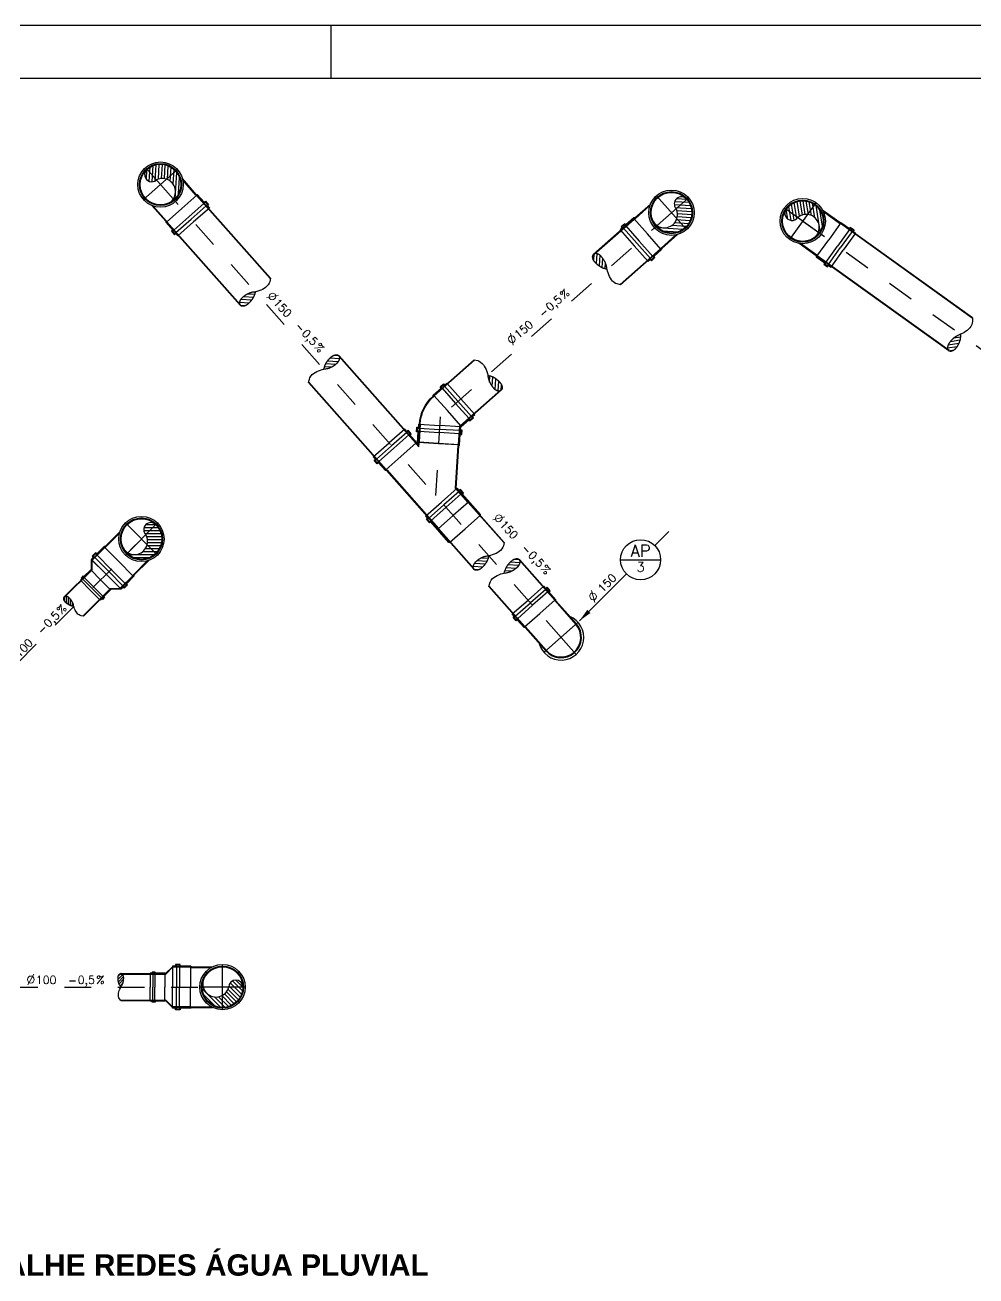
# Model space of a CAD drawing. Header units: millimetres. Extents: x -2485 to 3289, y -257 to 1952.
# Drawn here: x 41.313 to 44.875, y 6.991 to 11.68 of the extents above; entities that cross this region are included whole.
import ezdxf
from ezdxf.enums import TextEntityAlignment as Align

# ---------------------------------------------------------------- set-up
doc = ezdxf.new("R2010")
doc.units = ezdxf.units.MM
doc.header["$LTSCALE"] = 0.3
doc.linetypes.add('HID', pattern=[0.37, 0.07, -0.1, 0.03, -0.1, 0.07])
for name, color, linetype, lineweight in [('IMPLANTAÇÃO  ÁGUA PLUVIAL', 6, 'HID', 15), ('PROJETO ESGOTO PLUVIAL', 1, 'HID', 15), ('prumada', 9, 'Continuous', 15)]:
    doc.layers.add(name, color=color, linetype=linetype, lineweight=lineweight)
for name, color, linetype in [('PLU', 6, 'HID'), ('TEX', 11, 'Continuous'), ('TUB', 1, 'Continuous'), ('VISTAS', 1, 'Continuous')]:
    doc.layers.add(name, color=color, linetype=linetype)
doc.styles.add('ROMANS', font='romans.shx', dxfattribs={"height": 0.03})
doc.styles.add('SANSSERIFBOLD', font='sasb____.pfb')

# ---------------------------------------------------------------- blocks, each defined once
blk = doc.blocks.new('n45')
at = {"layer": 'TEX'}
blk.add_line((0.2936, 0.2936), (0.347, 0.347), dxfattribs=at)
at = {"layer": 'TEX', "color": 5, "linetype": 'Continuous'}
blk.add_line((0.1655, 0.2405), (0.3155, 0.2405), dxfattribs=at)
at = {"layer": 'TEX', "color": 11}
blk.add_line((0.0115, 0.0115), (0.1875, 0.1875), dxfattribs=at)
at = {"layer": 'TEX', "color": 5, "linetype": 'Continuous'}
blk.add_circle((0.2405, 0.2405), 0.075, dxfattribs=at)
at = {"layer": 'TEX', "color": 11}
blk.add_solid([(0.0527, 0.0409), (0.0409, 0.0527), (0.0115, 0.0115)], dxfattribs=at)
at = {"layer": 'TEX', "color": 5, "style": 'ROMANS'}
blk.add_text('%%c', height=0.04, rotation=45, dxfattribs=at).set_placement((0.0649, 0.0766))
at = {"layer": 'TEX', "color": 9, "linetype": 'Continuous', "style": 'ROMANS'}
for tag, height, p in [('L', 0.045, (0.2405, 0.2518)), ('N', 0.036, (0.2405, 0.1956))]:
    blk.add_attdef(tag, text='', height=height, dxfattribs=at).set_placement(p, align=Align.CENTER)
at = {"layer": 'TEX', "color": 5, "linetype": 'Continuous', "style": 'ROMANS'}
blk.add_attdef('N', (0.0984, 0.1153), '', height=0.03, rotation=45, dxfattribs=at)
blk = doc.blocks.new('js150d')
at = {"layer": 'TUB', "color": 3}
for p, q in [((-0.1006, 0.0735), (-0.0974, 0.0762)), ((0.195, 0.0762), (0.195, 0)), ((0.2359, 0.0762), (0.2359, 0)), ((0.2479, 0.0762), (0.2479, 0)), ((0.262, 0.0789), (0.262, 0)), ((0.195, -0.0762), (0.195, 0)), ((0.2359, -0.0762), (0.2359, 0)), ((0.2479, -0.0762), (0.2479, 0)), ((0.262, -0.0789), (0.262, 0)), ((-0.1006, -0.0735), (-0.0974, -0.0762)), ((0.1918, -0.084), (0.1379, -0.1379)), ((0.084, -0.1918), (0.1379, -0.1379)), ((0.2207, -0.1129), (0.1668, -0.1668)), ((0.2292, -0.1214), (0.1753, -0.1753)), ((0.2411, -0.1295), (0.1853, -0.1853)), ((0.1129, -0.2207), (0.1668, -0.1668)), ((0.1214, -0.2292), (0.1753, -0.1753)), ((0.1295, -0.2411), (0.1853, -0.1853))]:
    blk.add_line(p, q, dxfattribs=at)
at = {"layer": 'TUB', "color": 4}
for p, q in [((0.1923, 0.0735), (-0.1006, 0.0735)), ((0.1912, 0.0762), (-0.0974, 0.0762)), ((0.1912, 0.0762), (0.1939, 0.0789)), ((0.1923, 0.0735), (0.195, 0.0762)), ((0.1939, 0.0789), (0.2332, 0.0789)), ((0.195, 0.0762), (0.2359, 0.0762)), ((0.2332, 0.0789), (0.2332, 0.0849)), ((0.2332, 0.0849), (0.2506, 0.0849)), ((0.2359, 0.0822), (0.2479, 0.0822)), ((0.2359, 0.0762), (0.2359, 0.0822)), ((0.2479, 0.0822), (0.2479, 0.0762)), ((0.2479, 0.0762), (0.262, 0.0762)), ((0.2506, 0.0849), (0.2506, 0.0789)), ((0.2506, 0.0789), (0.262, 0.0789)), ((-0.0304, -0.0735), (-0.1006, -0.0735)), ((-0.0316, -0.0762), (-0.0974, -0.0762)), ((-0.0316, -0.0762), (0.0813, -0.1891)), ((-0.0304, -0.0735), (0.084, -0.1879)), ((0.1923, -0.0735), (0.1774, -0.0735)), ((0.1774, -0.0735), (0.1879, -0.084)), ((0.1912, -0.0762), (0.184, -0.0762)), ((0.184, -0.0762), (0.1891, -0.0813)), ((0.1879, -0.084), (0.1918, -0.084)), ((0.1891, -0.0813), (0.1929, -0.0813)), ((0.1912, -0.0762), (0.1939, -0.0789)), ((0.1918, -0.084), (0.2207, -0.1129)), ((0.1923, -0.0735), (0.195, -0.0762)), ((0.1929, -0.0813), (0.2207, -0.1091)), ((0.1939, -0.0789), (0.2332, -0.0789)), ((0.195, -0.0762), (0.2359, -0.0762)), ((0.2332, -0.0789), (0.2332, -0.0849)), ((0.2332, -0.0849), (0.2506, -0.0849)), ((0.2359, -0.0762), (0.2359, -0.0822)), ((0.2359, -0.0822), (0.2479, -0.0822)), ((0.2479, -0.0762), (0.262, -0.0762)), ((0.2479, -0.0822), (0.2479, -0.0762)), ((0.2506, -0.0789), (0.262, -0.0789)), ((0.2506, -0.0849), (0.2506, -0.0789)), ((0.2207, -0.1091), (0.2249, -0.1049)), ((0.2207, -0.1129), (0.2249, -0.1087)), ((0.2249, -0.1049), (0.2372, -0.1172)), ((0.2249, -0.1087), (0.2334, -0.1172)), ((0.2334, -0.1172), (0.2292, -0.1214)), ((0.2292, -0.1214), (0.2391, -0.1314)), ((0.2372, -0.1172), (0.233, -0.1214)), ((0.233, -0.1214), (0.2411, -0.1295)), ((0.0813, -0.1891), (0.0813, -0.1929)), ((0.0813, -0.1929), (0.1091, -0.2207)), ((0.084, -0.1879), (0.084, -0.1918)), ((0.084, -0.1918), (0.1129, -0.2207)), ((0.1091, -0.2207), (0.1049, -0.2249)), ((0.1049, -0.2249), (0.1172, -0.2372)), ((0.1129, -0.2207), (0.1087, -0.2249)), ((0.1087, -0.2249), (0.1172, -0.2334)), ((0.1172, -0.2334), (0.1214, -0.2292)), ((0.1172, -0.2372), (0.1214, -0.233)), ((0.1214, -0.2292), (0.1314, -0.2391)), ((0.1214, -0.233), (0.1295, -0.2411))]:
    blk.add_line(p, q, dxfattribs=at)
at = {"layer": 'TUB', "color": 3, "linetype": 'Continuous'}
for p in [(-0.1006, 0.0735), (-0.1006, -0.0735)]:
    blk.add_line(p, (-0.1006, 0), dxfattribs=at)
blk = doc.blocks.new('150T')
at = {"layer": 'TUB', "color": 7}
for p, q in [((-0.0204, 0.0076), (-0.0599, 0.0471)), ((-0.0145, 0.0176), (-0.0523, 0.0554)), ((-0.0068, 0.0258), (-0.0435, 0.0625)), ((0.0029, 0.032), (-0.0335, 0.0684)), ((0.0147, 0.0361), (-0.0221, 0.0729)), ((0.0299, 0.0368), (-0.0089, 0.0757)), ((0.0759, 0.0067), (0.0067, 0.0759)), ((0.0711, 0.0275), (0.0275, 0.0711)), ((-0.0371, -0.0235), (-0.0748, 0.0143)), ((-0.0285, -0.0162), (-0.0714, 0.0267)), ((-0.0235, -0.0052), (-0.0663, 0.0376)), ((-0.0499, -0.0266), (-0.0762, -0.0003))]:
    blk.add_line(p, q, dxfattribs=at)
at = {"layer": 'TUB', "color": 1, "linetype": 'Continuous'}
for p, q in [((0, 0.0849), (0, -0.0849)), ((-0.0849, 0), (0.0849, 0))]:
    blk.add_line(p, q, dxfattribs=at)
at = {"layer": 'TUB', "color": 4}
for radius in [0.0849, 0.0789, 0.0762]:
    blk.add_circle((0, 0), radius, dxfattribs=at)
for centre, radius, start, end in [((-0.0496, 0), 0.0266, 180, 0), ((0.0246, -0.012), 0.0491, 344.7642, 165.8659)]:
    blk.add_arc(centre, radius, start, end, dxfattribs=at)
blk = doc.blocks.new('j90e150b')
at = {"layer": 'TUB', "color": 4}
for p, q in [((0.1162, 0.0762), (0.0374, 0.0762)), ((0.1173, 0.0735), (0.0425, 0.0735)), ((0.1162, 0.0762), (0.1189, 0.0789)), ((0.1173, 0.0735), (0.12, 0.0762)), ((0.1189, 0.0789), (0.1582, 0.0789)), ((0.12, 0.0762), (0.1609, 0.0762)), ((0.1582, 0.0849), (0.1756, 0.0849)), ((0.1582, 0.0789), (0.1582, 0.0849)), ((0.1609, 0.0822), (0.1729, 0.0822)), ((0.1609, 0.0762), (0.1609, 0.0822)), ((0.1729, 0.0822), (0.1729, 0.0762)), ((0.1729, 0.0762), (0.187, 0.0762)), ((0.1756, 0.0849), (0.1756, 0.0789)), ((0.1756, 0.0789), (0.187, 0.0789)), ((0.1162, -0.0762), (0.0374, -0.0762)), ((0.1173, -0.0735), (0.0425, -0.0735)), ((0.1162, -0.0762), (0.1189, -0.0789)), ((0.1173, -0.0735), (0.12, -0.0762)), ((0.1189, -0.0789), (0.1582, -0.0789)), ((0.12, -0.0762), (0.1609, -0.0762)), ((0.1582, -0.0789), (0.1582, -0.0849)), ((0.1582, -0.0849), (0.1756, -0.0849)), ((0.1609, -0.0762), (0.1609, -0.0822)), ((0.1609, -0.0822), (0.1729, -0.0822)), ((0.1729, -0.0762), (0.187, -0.0762)), ((0.1729, -0.0822), (0.1729, -0.0762)), ((0.1756, -0.0789), (0.187, -0.0789)), ((0.1756, -0.0849), (0.1756, -0.0789))]:
    blk.add_line(p, q, dxfattribs=at)
at = {"layer": 'TUB', "color": 3}
for p, q in [((0.12, 0.0762), (0.12, 0)), ((0.1609, 0.0762), (0.1609, 0)), ((0.1729, 0.0762), (0.1729, 0)), ((0.187, 0.0789), (0.187, 0)), ((0.12, -0.0762), (0.12, 0)), ((0.1609, -0.0762), (0.1609, 0)), ((0.1729, -0.0762), (0.1729, 0)), ((0.187, -0.0789), (0.187, 0))]:
    blk.add_line(p, q, dxfattribs=at)
at = {"layer": 'PLU'}
blk.add_blockref('150T', (0, 0), dxfattribs=at)
blk = doc.blocks.new('r150x100t')
at = {"layer": 'TUB', "color": 4, "linetype": 'Continuous'}
for p, q in [((0, 0.0751), (0.0026, 0.0762)), ((0, 0.0744), (0, 0.0751)), ((0.0926, 0.049), (0.067, 0.0744)), ((0.0935, 0.0508), (0.0679, 0.0762)), ((0.0942, 0.049), (0.0926, 0.049)), ((0, -0.0744), (0, -0.0751)), ((0, -0.0751), (0.0026, -0.0762)), ((0.0926, -0.049), (0.067, -0.0744)), ((0.0935, -0.0508), (0.0679, -0.0762)), ((0.0942, -0.049), (0.0926, -0.049))]:
    blk.add_line(p, q, dxfattribs=at)
at = {"layer": 'TUB', "color": 4}
for p, q in [((0, 0.0744), (0.067, 0.0744)), ((0.0026, 0.0762), (0.0679, 0.0762)), ((0.0935, 0.0508), (0.0953, 0.0526)), ((0.0942, 0.049), (0.096, 0.0508)), ((0.0953, 0.0526), (0.1318, 0.0526)), ((0.096, 0.0508), (0.1336, 0.0508)), ((0.1318, 0.0566), (0.1434, 0.0566)), ((0.1318, 0.0526), (0.1318, 0.0566)), ((0.1336, 0.0548), (0.1416, 0.0548)), ((0.1336, 0.0508), (0.1336, 0.0548)), ((0.1416, 0.0548), (0.1416, 0.0508)), ((0.1416, 0.0508), (0.151, 0.0508)), ((0.1434, 0.0566), (0.1434, 0.0526)), ((0.1434, 0.0526), (0.151, 0.0526)), ((0, -0.0744), (0.067, -0.0744)), ((0.0026, -0.0762), (0.0679, -0.0762)), ((0.0935, -0.0508), (0.0953, -0.0526)), ((0.0942, -0.049), (0.096, -0.0508)), ((0.0953, -0.0526), (0.1318, -0.0526)), ((0.096, -0.0508), (0.1336, -0.0508)), ((0.1318, -0.0526), (0.1318, -0.0566)), ((0.1318, -0.0566), (0.1434, -0.0566)), ((0.1336, -0.0508), (0.1336, -0.0548)), ((0.1336, -0.0548), (0.1416, -0.0548)), ((0.1416, -0.0508), (0.151, -0.0508)), ((0.1416, -0.0548), (0.1416, -0.0508)), ((0.1434, -0.0526), (0.151, -0.0526)), ((0.1434, -0.0566), (0.1434, -0.0526))]:
    blk.add_line(p, q, dxfattribs=at)
at = {"layer": 'TUB', "color": 3}
for p, q in [((0, 0.0744), (0, 0)), ((0.067, 0.0744), (0.067, 0)), ((0.096, 0.0508), (0.096, 0)), ((0.1336, 0.0508), (0.1336, 0)), ((0.1416, 0.0508), (0.1416, 0)), ((0.151, 0.0526), (0.151, 0)), ((0, -0.0744), (0, 0)), ((0.067, -0.0744), (0.067, 0)), ((0.096, -0.0508), (0.096, 0)), ((0.1336, -0.0508), (0.1336, 0)), ((0.1416, -0.0508), (0.1416, 0)), ((0.151, -0.0526), (0.151, 0))]:
    blk.add_line(p, q, dxfattribs=at)
blk = doc.blocks.new('j90e150c')
at = {"layer": 'TUB', "color": 1, "linetype": 'Continuous'}
for p, q in [((0, 0.0861), (0, -0.0861)), ((-0.0849, 0), (0.0849, 0))]:
    blk.add_line(p, q, dxfattribs=at)
at = {"layer": 'TUB', "color": 4}
for p, q in [((0.1162, 0.0762), (0, 0.0762)), ((0.1173, 0.0735), (0, 0.0735)), ((0.1162, 0.0762), (0.1189, 0.0789)), ((0.1173, 0.0735), (0.12, 0.0762)), ((0.1189, 0.0789), (0.1582, 0.0789)), ((0.12, 0.0762), (0.1609, 0.0762)), ((0.1582, 0.0849), (0.1756, 0.0849)), ((0.1582, 0.0789), (0.1582, 0.0849)), ((0.1609, 0.0822), (0.1729, 0.0822)), ((0.1609, 0.0762), (0.1609, 0.0822)), ((0.1729, 0.0822), (0.1729, 0.0762)), ((0.1729, 0.0762), (0.187, 0.0762)), ((0.1756, 0.0849), (0.1756, 0.0789)), ((0.1756, 0.0789), (0.187, 0.0789)), ((0.1173, -0.0735), (0, -0.0735)), ((0.1162, -0.0762), (0, -0.0762)), ((0.1162, -0.0762), (0.1189, -0.0789)), ((0.1173, -0.0735), (0.12, -0.0762)), ((0.1189, -0.0789), (0.1582, -0.0789)), ((0.12, -0.0762), (0.1609, -0.0762)), ((0.1582, -0.0789), (0.1582, -0.0849)), ((0.1582, -0.0849), (0.1756, -0.0849)), ((0.1609, -0.0762), (0.1609, -0.0822)), ((0.1609, -0.0822), (0.1729, -0.0822)), ((0.1729, -0.0762), (0.187, -0.0762)), ((0.1729, -0.0822), (0.1729, -0.0762)), ((0.1756, -0.0789), (0.187, -0.0789)), ((0.1756, -0.0849), (0.1756, -0.0789))]:
    blk.add_line(p, q, dxfattribs=at)
at = {"layer": 'TUB', "color": 3}
for p, q in [((0.12, 0.0762), (0.12, 0)), ((0.1609, 0.0762), (0.1609, 0)), ((0.1729, 0.0762), (0.1729, 0)), ((0.187, 0.0789), (0.187, 0)), ((0.12, -0.0762), (0.12, 0)), ((0.1609, -0.0762), (0.1609, 0)), ((0.1729, -0.0762), (0.1729, 0)), ((0.187, -0.0789), (0.187, 0))]:
    blk.add_line(p, q, dxfattribs=at)
at = {"layer": 'TUB', "color": 4}
for radius, start, end in [(0.0849, 63.8348, 296.1652), (0.0762, 90, 270), (0.0735, 90, 270)]:
    blk.add_arc((0, 0), radius, start, end, dxfattribs=at)
blk = doc.blocks.new('B150')
at = {"layer": 'TUB', "color": 7}
for p, q in [((-0.0157, -0.0438), (0.01, -0.0182)), ((-0.0151, -0.0592), (0.0137, -0.0304)), ((-0.0121, -0.0244), (0.0046, -0.0076)), ((-0.0102, -0.0701), (0.0157, -0.0443)), ((-0.0003, -0.0761), (0.0145, -0.0614))]:
    blk.add_line(p, q, dxfattribs=at)
for points in [[(0, 0.0762), (0.0078, 0.0654), (0.0105, 0.06), (0.0123, 0.0539), (0.0133, 0.046), (0.0132, 0.0396), (0.0123, 0.0331), (0.0109, 0.026), (0.0086, 0.0194), (0.0058, 0.0117), (0.0028, 0.0052), (0, 0)], [(0, 0), (-0.0024, -0.0039), (-0.0043, -0.0071), (-0.0059, -0.0097), (-0.0071, -0.012), (-0.008, -0.0138), (-0.0088, -0.0153), (-0.0093, -0.0166), (-0.0098, -0.0177), (-0.0102, -0.0188), (-0.0106, -0.0199), (-0.011, -0.0208), (-0.0113, -0.0218), (-0.0116, -0.0227), (-0.0119, -0.0235), (-0.0121, -0.0244), (-0.0124, -0.0252), (-0.0126, -0.026), (-0.0128, -0.0268), (-0.013, -0.0276), (-0.0132, -0.0284), (-0.0134, -0.0292), (-0.0136, -0.03), (-0.0138, -0.0309), (-0.0139, -0.0318), (-0.0141, -0.0326), (-0.0143, -0.0336), (-0.0145, -0.0345), (-0.0147, -0.0355), (-0.0148, -0.0365), (-0.015, -0.0375), (-0.0151, -0.0385), (-0.0153, -0.0396), (-0.0154, -0.0407), (-0.0155, -0.0418), (-0.0156, -0.0429), (-0.0157, -0.044), (-0.0157, -0.0451), (-0.0158, -0.0461), (-0.0158, -0.0472), (-0.0159, -0.0483), (-0.0159, -0.0493), (-0.0159, -0.0503), (-0.0159, -0.0513), (-0.0158, -0.0522), (-0.0158, -0.0532), (-0.0158, -0.0541), (-0.0157, -0.0549), (-0.0156, -0.0558), (-0.0155, -0.0566), (-0.0154, -0.0574), (-0.0153, -0.0582), (-0.0151, -0.059), (-0.015, -0.0597), (-0.0148, -0.0605), (-0.0146, -0.0613), (-0.0143, -0.062), (-0.014, -0.0628), (-0.0137, -0.0635), (-0.0134, -0.0643), (-0.0131, -0.065), (-0.0127, -0.0657), (-0.0124, -0.0664), (-0.012, -0.0671), (-0.0116, -0.0678), (-0.0113, -0.0684), (-0.0109, -0.069), (-0.0106, -0.0695), (-0.0103, -0.07), (-0.0099, -0.0705), (-0.0096, -0.0709), (-0.0093, -0.0714), (-0.009, -0.0717), (-0.0087, -0.0721), (-0.0083, -0.0724), (-0.008, -0.0727), (-0.0077, -0.073), (-0.0073, -0.0733), (-0.007, -0.0736), (-0.0066, -0.0738), (-0.0062, -0.0741), (-0.0057, -0.0743), (-0.0053, -0.0746), (-0.0047, -0.0748), (-0.004, -0.0751), (-0.0033, -0.0753), (-0.0023, -0.0756), (-0.0013, -0.0759), (0, -0.0762)], [(0, 0), (0.0024, -0.0039), (0.0043, -0.0071), (0.0059, -0.0097), (0.0071, -0.012), (0.008, -0.0138), (0.0088, -0.0153), (0.0093, -0.0166), (0.0098, -0.0177), (0.0102, -0.0188), (0.0106, -0.0199), (0.011, -0.0208), (0.0113, -0.0218), (0.0116, -0.0227), (0.0119, -0.0235), (0.0121, -0.0244), (0.0124, -0.0252), (0.0126, -0.026), (0.0128, -0.0268), (0.013, -0.0276), (0.0132, -0.0284), (0.0134, -0.0292), (0.0136, -0.03), (0.0138, -0.0309), (0.0139, -0.0318), (0.0141, -0.0326), (0.0143, -0.0336), (0.0145, -0.0345), (0.0147, -0.0355), (0.0148, -0.0365), (0.015, -0.0375), (0.0151, -0.0385), (0.0153, -0.0396), (0.0154, -0.0407), (0.0155, -0.0418), (0.0156, -0.0429), (0.0157, -0.044), (0.0157, -0.0451), (0.0158, -0.0461), (0.0158, -0.0472), (0.0159, -0.0483), (0.0159, -0.0493), (0.0159, -0.0503), (0.0159, -0.0513), (0.0158, -0.0522), (0.0158, -0.0532), (0.0158, -0.0541), (0.0157, -0.0549), (0.0156, -0.0558), (0.0155, -0.0566), (0.0154, -0.0574), (0.0153, -0.0582), (0.0151, -0.059), (0.015, -0.0597), (0.0148, -0.0605), (0.0146, -0.0613), (0.0143, -0.062), (0.014, -0.0628), (0.0137, -0.0635), (0.0134, -0.0643), (0.0131, -0.065), (0.0127, -0.0657), (0.0124, -0.0664), (0.012, -0.0671), (0.0116, -0.0678), (0.0113, -0.0684), (0.0109, -0.069), (0.0106, -0.0695), (0.0103, -0.07), (0.0099, -0.0705), (0.0096, -0.0709), (0.0093, -0.0714), (0.009, -0.0717), (0.0087, -0.0721), (0.0083, -0.0724), (0.008, -0.0727), (0.0077, -0.073), (0.0073, -0.0733), (0.007, -0.0736), (0.0066, -0.0738), (0.0062, -0.0741), (0.0057, -0.0743), (0.0053, -0.0746), (0.0047, -0.0748), (0.004, -0.0751), (0.0033, -0.0753), (0.0023, -0.0756), (0.0013, -0.0759), (0, -0.0762)]]:
    blk.add_lwpolyline(points, dxfattribs=at)
blk = doc.blocks.new('te150t')
at = {"layer": 'TUB', "color": 4}
for p, q in [((0.2017, 0.0762), (0, 0.0762)), ((0.2017, 0.0744), (0, 0.0744)), ((0.2017, -0.0744), (0, -0.0744)), ((0.2017, -0.0762), (0, -0.0762))]:
    blk.add_line(p, q, dxfattribs=at)
at = {"layer": 'TUB'}
blk.add_blockref('B150', (0.2017, 0), dxfattribs=at)
blk = doc.blocks.new('DD')
at = {"layer": 'TEX', "color": 9}
blk.add_line((0.1881, 0.0234), (0.2108, 0.0234), dxfattribs=at)
at = {"layer": 'TEX', "color": 9, "style": 'ROMANS'}
for s, height, p in [('%%c', 0.04, (0.0265, 0.0079)), ('%', 0.03, (0.2889, 0.0116))]:
    blk.add_text(s, height=height, dxfattribs=at).set_placement(p)
blk.add_attdef('N', (0.0624, 0.0116), '', height=0.03, dxfattribs=at)
blk.add_attdef('INCL', text='', height=0.03, dxfattribs=at).set_placement((0.2837, 0.0116), align=Align.RIGHT)
blk = doc.blocks.new('L150')
at = {"layer": 'TUB', "color": 4}
for p, q in [((-0.067, 0.0777), (-0.06475, 0.0789)), ((0, 0.0762), (-0.067, 0.0762)), ((-0.06475, 0.0789), (0.0382, 0.0789)), ((0, 0.0762), (0.0409, 0.0762)), ((0.0382, 0.0849), (0.0556, 0.0849)), ((0.0382, 0.0789), (0.0382, 0.0849)), ((0.0409, 0.0822), (0.0529, 0.0822)), ((0.0409, 0.0762), (0.0409, 0.0822)), ((0.0529, 0.0822), (0.0529, 0.0762)), ((0.0529, 0.0762), (0.067, 0.0762)), ((0.0556, 0.0849), (0.0556, 0.0789)), ((0.0556, 0.0789), (0.067, 0.0789)), ((0, -0.0762), (-0.067, -0.0762)), ((-0.067, -0.0777), (-0.06475, -0.0789)), ((-0.06475, -0.0789), (0.0382, -0.0789)), ((0, -0.0762), (0.0409, -0.0762)), ((0.0382, -0.0789), (0.0382, -0.0849)), ((0.0382, -0.0849), (0.0556, -0.0849)), ((0.0409, -0.0762), (0.0409, -0.0822)), ((0.0409, -0.0822), (0.0529, -0.0822)), ((0.0529, -0.0762), (0.067, -0.0762)), ((0.0529, -0.0822), (0.0529, -0.0762)), ((0.0556, -0.0789), (0.067, -0.0789)), ((0.0556, -0.0849), (0.0556, -0.0789))]:
    blk.add_line(p, q, dxfattribs=at)
at = {"layer": 'TUB', "color": 3}
for p, q in [((-0.067, 0.0777), (-0.067, 0)), ((0, 0.0762), (0, 0)), ((0.0409, 0.0762), (0.0409, 0)), ((0.0529, 0.0762), (0.0529, 0)), ((0.067, 0.0789), (0.067, 0)), ((-0.067, -0.0777), (-0.067, 0)), ((0, -0.0762), (0, 0)), ((0.0409, -0.0762), (0.0409, 0)), ((0.0529, -0.0762), (0.0529, 0)), ((0.067, -0.0789), (0.067, 0))]:
    blk.add_line(p, q, dxfattribs=at)
blk = doc.blocks.new('j45e150e')
at = {"layer": 'TUB', "color": 3, "linetype": 'Continuous'}
for q in [(-0.0184, 0.1224), (-0.1224, 0.0184)]:
    blk.add_line((-0.0704, 0.0704), q, dxfattribs=at)
at = {"layer": 'TUB', "color": 3}
for p, q in [((-0.0177, 0.1231), (-0.0184, 0.1224)), ((-0.0177, 0.1231), (-0.0114, 0.1192)), ((0.0355, 0.0762), (0.0355, 0)), ((0.0764, 0.0762), (0.0764, 0)), ((0.0884, 0.0762), (0.0884, 0)), ((0.1025, 0.0789), (0.1025, 0)), ((-0.1231, 0.0177), (-0.1224, 0.0184)), ((-0.1231, 0.0177), (-0.1192, 0.0114)), ((0.0355, -0.0762), (0.0355, 0)), ((0.0764, -0.0762), (0.0764, 0)), ((0.0884, -0.0762), (0.0884, 0)), ((0.1025, -0.0789), (0.1025, 0))]:
    blk.add_line(p, q, dxfattribs=at)
at = {"layer": 'TUB', "color": 4}
for p, q in [((0.0316, 0.0723), (-0.0184, 0.1224)), ((0.0316, 0.0762), (-0.0114, 0.1192)), ((0.0316, 0.0762), (0.0343, 0.0789)), ((0.0316, 0.0723), (0.0355, 0.0762)), ((0.0343, 0.0789), (0.0737, 0.0789)), ((0.0355, 0.0762), (0.0764, 0.0762)), ((0.0737, 0.0789), (0.0737, 0.0849)), ((0.0737, 0.0849), (0.0911, 0.0849)), ((0.0764, 0.0762), (0.0764, 0.0822)), ((0.0764, 0.0822), (0.0884, 0.0822)), ((0.0884, 0.0822), (0.0884, 0.0762)), ((0.0884, 0.0762), (0.1025, 0.0762)), ((0.0911, 0.0849), (0.0911, 0.0789)), ((0.0911, 0.0789), (0.1025, 0.0789)), ((-0.0743, -0.0297), (-0.1224, 0.0184)), ((-0.0762, -0.0316), (-0.1192, 0.0114)), ((0.0316, -0.0762), (0.0343, -0.0789)), ((0.0328, -0.0735), (0.0355, -0.0762)), ((0.0343, -0.0789), (0.0737, -0.0789)), ((0.0355, -0.0762), (0.0764, -0.0762)), ((0.0737, -0.0789), (0.0737, -0.0849)), ((0.0737, -0.0849), (0.0911, -0.0849)), ((0.0764, -0.0762), (0.0764, -0.0822)), ((0.0764, -0.0822), (0.0884, -0.0822)), ((0.0884, -0.0762), (0.1025, -0.0762)), ((0.0884, -0.0822), (0.0884, -0.0762)), ((0.0911, -0.0789), (0.1025, -0.0789)), ((0.0911, -0.0849), (0.0911, -0.0789))]:
    blk.add_line(p, q, dxfattribs=at)
for radius, end in [(0.1524, 270.0307), (0.1497, 270.4575)]:
    blk.add_arc((0.0316, 0.0762), radius, 225, end, dxfattribs=at)
blk = doc.blocks.new('b100')
at = {"layer": 'TUB', "color": 7}
for p, q in [((-0.0104, -0.0292), (0.0066, -0.0121)), ((-0.0101, -0.0394), (0.0091, -0.0203)), ((-0.0081, -0.0163), (0.0031, -0.0051)), ((-0.0068, -0.0468), (0.0105, -0.0295)), ((-0.0002, -0.0508), (0.0097, -0.0409))]:
    blk.add_line(p, q, dxfattribs=at)
for points in [[(0, 0.0508), (0.0052, 0.0436), (0.007, 0.04), (0.0082, 0.0359), (0.0089, 0.0306), (0.0088, 0.0264), (0.0082, 0.0221), (0.0073, 0.0174), (0.0058, 0.0129), (0.0039, 0.0078), (0.0019, 0.0034), (0, 0)], [(0, 0), (-0.0016, -0.0026), (-0.0029, -0.0047), (-0.0039, -0.0065), (-0.0047, -0.008), (-0.0054, -0.0092), (-0.0058, -0.0102), (-0.0062, -0.0111), (-0.0065, -0.0118), (-0.0068, -0.0126), (-0.0071, -0.0132), (-0.0073, -0.0139), (-0.0075, -0.0145), (-0.0077, -0.0151), (-0.0079, -0.0157), (-0.0081, -0.0162), (-0.0083, -0.0168), (-0.0084, -0.0173), (-0.0085, -0.0179), (-0.0087, -0.0184), (-0.0088, -0.0189), (-0.0089, -0.0195), (-0.009, -0.02), (-0.0092, -0.0206), (-0.0093, -0.0212), (-0.0094, -0.0218), (-0.0095, -0.0224), (-0.0097, -0.023), (-0.0098, -0.0237), (-0.0099, -0.0243), (-0.01, -0.025), (-0.0101, -0.0257), (-0.0102, -0.0264), (-0.0103, -0.0271), (-0.0103, -0.0278), (-0.0104, -0.0286), (-0.0105, -0.0293), (-0.0105, -0.03), (-0.0105, -0.0308), (-0.0106, -0.0315), (-0.0106, -0.0322), (-0.0106, -0.0329), (-0.0106, -0.0335), (-0.0106, -0.0342), (-0.0106, -0.0348), (-0.0105, -0.0354), (-0.0105, -0.036), (-0.0105, -0.0366), (-0.0104, -0.0372), (-0.0104, -0.0377), (-0.0103, -0.0383), (-0.0102, -0.0388), (-0.0101, -0.0393), (-0.01, -0.0398), (-0.0099, -0.0403), (-0.0097, -0.0408), (-0.0095, -0.0413), (-0.0094, -0.0418), (-0.0092, -0.0424), (-0.0089, -0.0429), (-0.0087, -0.0433), (-0.0085, -0.0438), (-0.0082, -0.0443), (-0.008, -0.0447), (-0.0078, -0.0452), (-0.0075, -0.0456), (-0.0073, -0.046), (-0.0071, -0.0463), (-0.0068, -0.0467), (-0.0066, -0.047), (-0.0064, -0.0473), (-0.0062, -0.0476), (-0.006, -0.0478), (-0.0058, -0.0481), (-0.0056, -0.0483), (-0.0053, -0.0485), (-0.0051, -0.0487), (-0.0049, -0.0489), (-0.0046, -0.049), (-0.0044, -0.0492), (-0.0041, -0.0494), (-0.0038, -0.0495), (-0.0035, -0.0497), (-0.0031, -0.0499), (-0.0027, -0.05), (-0.0022, -0.0502), (-0.0016, -0.0504), (-0.0008, -0.0506), (0, -0.0508)], [(0, 0), (0.0016, -0.0026), (0.0029, -0.0047), (0.0039, -0.0065), (0.0047, -0.008), (0.0054, -0.0092), (0.0058, -0.0102), (0.0062, -0.0111), (0.0065, -0.0118), (0.0068, -0.0126), (0.0071, -0.0132), (0.0073, -0.0139), (0.0075, -0.0145), (0.0077, -0.0151), (0.0079, -0.0157), (0.0081, -0.0162), (0.0083, -0.0168), (0.0084, -0.0173), (0.0085, -0.0179), (0.0087, -0.0184), (0.0088, -0.0189), (0.0089, -0.0195), (0.009, -0.02), (0.0092, -0.0206), (0.0093, -0.0212), (0.0094, -0.0218), (0.0095, -0.0224), (0.0097, -0.023), (0.0098, -0.0237), (0.0099, -0.0243), (0.01, -0.025), (0.0101, -0.0257), (0.0102, -0.0264), (0.0103, -0.0271), (0.0103, -0.0278), (0.0104, -0.0286), (0.0105, -0.0293), (0.0105, -0.03), (0.0105, -0.0308), (0.0106, -0.0315), (0.0106, -0.0322), (0.0106, -0.0329), (0.0106, -0.0335), (0.0106, -0.0342), (0.0106, -0.0348), (0.0105, -0.0354), (0.0105, -0.036), (0.0105, -0.0366), (0.0104, -0.0372), (0.0104, -0.0377), (0.0103, -0.0383), (0.0102, -0.0388), (0.0101, -0.0393), (0.01, -0.0398), (0.0099, -0.0403), (0.0097, -0.0408), (0.0095, -0.0413), (0.0094, -0.0418), (0.0092, -0.0424), (0.0089, -0.0429), (0.0087, -0.0433), (0.0085, -0.0438), (0.0082, -0.0443), (0.008, -0.0447), (0.0078, -0.0452), (0.0075, -0.0456), (0.0073, -0.046), (0.0071, -0.0463), (0.0068, -0.0467), (0.0066, -0.047), (0.0064, -0.0473), (0.0062, -0.0476), (0.006, -0.0478), (0.0058, -0.0481), (0.0056, -0.0483), (0.0053, -0.0485), (0.0051, -0.0487), (0.0049, -0.0489), (0.0046, -0.049), (0.0044, -0.0492), (0.0041, -0.0494), (0.0038, -0.0495), (0.0035, -0.0497), (0.0031, -0.0499), (0.0027, -0.05), (0.0022, -0.0502), (0.0016, -0.0504), (0.0008, -0.0506), (0, -0.0508)]]:
    blk.add_lwpolyline(points, dxfattribs=at)
blk = doc.blocks.new('te100t')
at = {"layer": 'TUB', "color": 4}
for p, q in [((0.1421, 0.0508), (0, 0.0508)), ((0.1421, 0.049), (0, 0.049)), ((0.1421, -0.049), (0, -0.049)), ((0.1421, -0.0508), (0, -0.0508))]:
    blk.add_line(p, q, dxfattribs=at)
at = {"layer": 'TUB'}
blk.add_blockref('b100', (0.1421, 0), dxfattribs=at)

msp = doc.modelspace()

# ---------------------------------------------------------------- linework, layer by layer
at = {"color": 4, "linetype": 'Continuous'}
msp.add_line((33.24, 11.68), (49.86, 11.68), dxfattribs=at)
at = {"color": 5, "linetype": 'Continuous'}
msp.add_line((42.46, 11.48), (42.46, 11.68), dxfattribs=at)
at = {"color": 12, "linetype": 'Continuous'}
msp.add_line((49.66, 11.48), (33.74, 11.48), dxfattribs=at)
at = {"layer": 'IMPLANTAÇÃO  ÁGUA PLUVIAL', "linetype": 'Continuous'}
for centre in [(41.749334, 9.753605), (42.053018, 8.074179)]:
    msp.add_circle(centre, 0.0849, dxfattribs=at)
at = {"layer": 'TUB', "linetype": 'HID'}
for p, q in [((41.820703, 11.081969), (43.26481, 9.448478)), ((43.734443, 10.976654), (42.868562, 10.211162)), ((44.226137, 10.945212), (46.516272, 9.301549)), ((41.143131, 9.147402), (41.749334, 9.753605)), ((39.860702, 8.074179), (42.053018, 8.074179))]:
    msp.add_line(p, q, dxfattribs=at)
at = {"layer": 'TUB', "color": 4}
for p, q in [((42.231683, 10.729421), (41.955925, 11.041342)), ((42.233031, 10.730613), (41.957274, 11.042535)), ((42.118853, 10.629673), (41.843095, 10.941594)), ((42.120201, 10.630865), (41.844444, 10.942786)), ((44.860901, 10.581212), (44.367008, 10.935686)), ((44.86195, 10.582674), (44.368057, 10.937149)), ((44.773089, 10.458862), (44.279196, 10.813337)), ((44.774138, 10.460325), (44.280245, 10.814799)), ((42.488071, 10.439409), (42.777054, 10.112528)), ((42.48942, 10.440601), (42.778403, 10.11372)), ((42.375241, 10.33966), (42.664225, 10.012779)), ((42.37659, 10.340853), (42.665573, 10.013971)), ((41.672217, 8.124979), (41.837018, 8.124979)), ((41.672217, 8.123179), (41.837018, 8.123179)), ((41.672217, 8.025179), (41.837018, 8.025179)), ((41.672217, 8.023379), (41.837018, 8.023379))]:
    msp.add_line(p, q, dxfattribs=at)
at = {"layer": 'VISTAS', "linetype": 'HID'}
msp.add_line((42.868562, 10.211162), (42.85047, 9.917155), dxfattribs=at)

# ---------------------------------------------------------------- block references
at = {"layer": 'PROJETO ESGOTO PLUVIAL'}
for name, p, rotation in [('j90e150b', (41.820703, 11.081969), 311.4786597222953), ('j90e150b', (43.734443, 10.976654), 221.4786597222953), ('j90e150b', (44.226137, 10.945212), 324.3324514096879), ('js150d', (42.85047, 9.917155), 131.4786597222953), ('j90e150b', (41.749334, 9.753605), 224.9999999999816), ('j90e150b', (42.053018, 8.074179), 180)]:
    msp.add_blockref(name, p, dxfattribs=dict(at, rotation=rotation))
at = {"layer": 'prumada'}
ref = msp.add_blockref('n45', (43.378132, 9.435341), dxfattribs=at)
ref.add_attrib('L', 'AP', dxfattribs={"layer": 'TEX', "color": 9, "linetype": 'Continuous', "height": 0.045, "style": 'ROMANS'}).set_placement((43.618679, 9.687181), align=Align.CENTER)
ref.add_attrib('N', '3', dxfattribs={"layer": 'TEX', "color": 9, "linetype": 'Continuous', "height": 0.036, "style": 'ROMANS'}).set_placement((43.618679, 9.630945), align=Align.CENTER)
ref.add_attrib('N', '150', (43.47655, 9.55067), dxfattribs={"layer": 'TEX', "color": 5, "linetype": 'Continuous', "height": 0.03, "rotation": 45, "style": 'ROMANS'})
at = {"layer": 'TUB'}
for name, p, rotation in [('te150t', (43.644539, 10.897173), 221.4786597224056), ('B150', (42.175942, 10.680143), 311.4786597226458), ('B150', (44.81752, 10.520768), 324.3324514101937), ('B150', (42.43233, 10.390131), 131.4786597220919), ('te150t', (42.895131, 10.23465), 41.47865972260904), ('L150', (42.917128, 9.841755), 131.4786597219448), ('te150t', (42.917128, 9.841755), 311.4786597220919), ('te150t', (43.241561, 9.474775), 131.4786597224424), ('te100t', (41.596599, 9.60087), 224.9999999999816), ('j90e150c', (43.321042, 9.384871), 131.4786597222217), ('b100', (41.672217, 8.074179), 180)]:
    msp.add_blockref(name, p, dxfattribs=dict(at, rotation=rotation))
for p, rotation, values in [((43.121811, 10.452934), 40.95691986937176, {'N': '150', 'INCL': '0,5'}), ((42.18965, 10.675563), 312.90565736142, {'N': '150', 'INCL': '0,5'}), ((43.037377, 9.844153), 312.90565736142, {'N': '150', 'INCL': '0,5'}), ((41.256323, 9.25438), 45.64724565591143, {'N': '100', 'INCL': '0,5'})]:
    msp.add_blockref('DD', p, dxfattribs=dict(at, rotation=rotation)).add_auto_attribs(values)
at = {"layer": 'TUB', "xscale": -1, "rotation": 221.4786597224987}
msp.add_blockref('j45e150e', (42.868562, 10.211162), dxfattribs=at)
at = {"layer": 'TUB'}
msp.add_blockref('DD', (41.291363, 8.074522), dxfattribs=at).add_auto_attribs({'N': '100', 'INCL': '0,5'})
at = {"layer": 'VISTAS'}
for p, rotation in [((41.664481, 9.668752), 225.0000000002763), ((41.933018, 8.074179), 180)]:
    msp.add_blockref('r150x100t', p, dxfattribs=dict(at, rotation=rotation))

# ---------------------------------------------------------------- texts
at = {"layer": 'TEX', "color": 9, "linetype": 'Continuous', "style": 'SANSSERIFBOLD'}
msp.add_text('DETALHE REDES ÁGUA PLUVIAL', height=0.08, dxfattribs=at).set_placement((41.918923, 6.992633), align=Align.CENTER)

doc.saveas('drawing.dxf')
